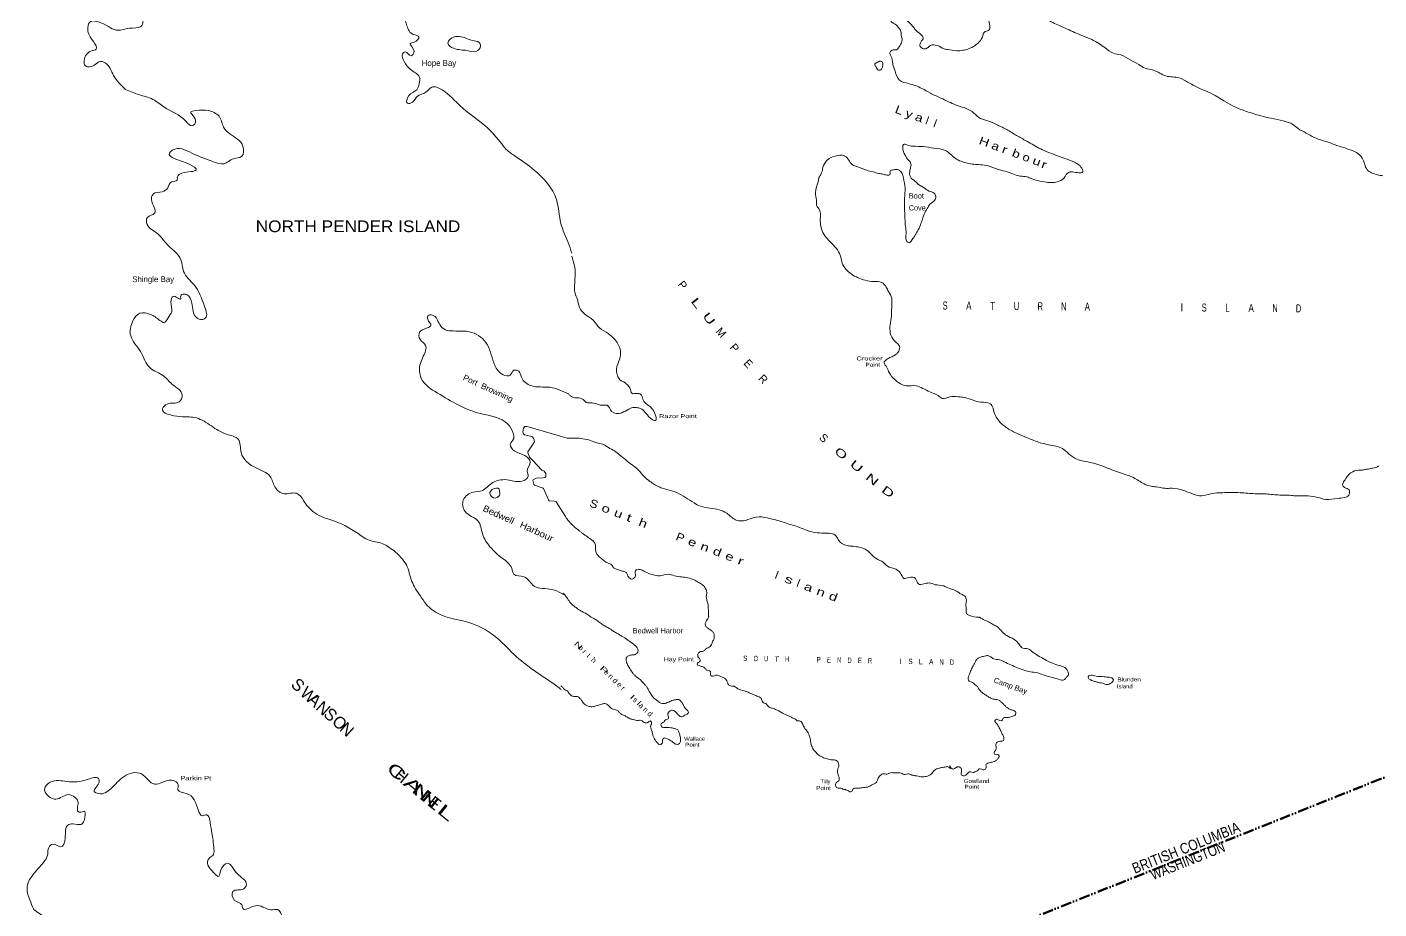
# Model space of a CAD drawing. Header units: feet. Extents: x -611393 to -485084, y 372822 to 560047.
# Drawn here: x -568080 to -517409, y 454977 to 488031 of the extents above; entities that cross this region are included whole.
import ezdxf
from ezdxf.enums import TextEntityAlignment as Align

# ---------------------------------------------------------------- set-up
doc = ezdxf.new("R2010")
doc.units = ezdxf.units.FT
doc.header["$LTSCALE"] = 80
doc.linetypes.add('DASH_DOUBLE_DOT', pattern=[9.2, 5, -1.2, 0.3, -1.2, 0.3, -1.2])
doc.layers.add('10', color=7, linetype='DASH_DOUBLE_DOT', lineweight=70)
doc.layers.add('39', color=7, linetype='Continuous', lineweight=13)
doc.layers.add('41', color=7, linetype='Continuous')
doc.layers.add('42', color=7, linetype='Continuous')

msp = doc.modelspace()

# ---------------------------------------------------------------- linework, layer by layer
at = {"layer": '10'}
for p, q in [((-517686.48, 459713.24), (-503885.72, 465219.17)), ((-548455.07, 447424.4), (-517686.48, 459713.24))]:
    msp.add_line(p, q, dxfattribs=at)
at = {"layer": '39'}
msp.add_lwpolyline([(-547830.93, 472628), (-549340.13, 473059.77), (-549418.75, 473059.77), (-549477.72, 473000.75), (-549497.37, 472843.39), (-549476.84, 472788.8), (-549438.41, 472745.03), (-549212.36, 472695.86), (-549133.74, 472676.19), (-549084.6, 472597.5), (-549064.95, 472489.31), (-549310.64, 472115.57), (-549310.64, 472086.07), (-549241.85, 471909.03), (-549123.91, 471791), (-548779.94, 471427.1), (-548691.49, 471387.75), (-548632.52, 471299.24), (-548632.52, 471191.05), (-548668.57, 471150.97), (-548730.8, 471132.04), (-548996.15, 471122.2), (-549114.09, 471063.19), (-549122.8, 471030.64), (-549082.72, 470890.26), (-549064.95, 470866.48), (-548740.63, 470748.46), (-548722.01, 470729.82), (-548534.97, 470308.66), (-548504.76, 470276.36), (-548327.89, 470261.87), (-548249.23, 470237.02), (-547903.81, 469686.45)], dxfattribs=at)
for points in [[(-547659.34, 479555.22), (-547801.31, 479951.98), (-548068.39, 480671.35), (-548239.36, 481567.64), (-549066.97, 482671.35), (-549785.95, 483194.64), (-550120.2, 483447.32), (-550344.03, 483723.55), (-551001.04, 484407.36), (-551827.85, 485060.18), (-552519.86, 485676.57), (-552907.48, 485777.08), (-553130.8, 485585.42), (-553446.46, 485437.94), (-553636.51, 485211.65), (-553823.37, 485172.46), (-553776.15, 485460.85), (-553476.26, 485676.67), (-553379.14, 485913.13), (-553375.09, 486151.25), (-553717.08, 486446.61), (-553940.62, 486739.85), (-554003.54, 487021.7), (-553909.16, 487096.58), (-553683.03, 486956.42), (-553570.14, 487124.54), (-553717.67, 487407.91), (-553572.82, 487464.86), (-553391.67, 487665.79), (-553601.75, 487754.62), (-553841.63, 488082.18), (-554022.72, 488383.16), (-554183.48, 488386.04), (-554284.43, 488421.88), (-554322.11, 488694.77), (-554183.55, 488879.45), (-554196.29, 489126.38), (-554521.07, 489438.44), (-555028.23, 489974.95), (-555679.61, 490990.43), (-556500.41, 491498.53), (-557799.96, 491725.96), (-558338.64, 491403.82), (-558970.26, 491091.86), (-559341.1, 491183.57), (-559589.3, 491519.78), (-559792.59, 492008.32), (-559942.14, 492172.63), (-560254.34, 492229.26), (-560434.56, 492581.27), (-560893.85, 492946.79), (-561550.49, 493154.2), (-561914.9, 493126.69), (-562555.2, 493299.78), (-564441.88, 493342.06), (-564646.97, 493226.63), (-564678.71, 492852.89), (-565027.5, 492748.54), (-565445.71, 492543.35), (-565628.74, 492231.87), (-565329.78, 491894.75), (-564926.97, 491691.88), (-564950.39, 491309.48), (-565071.74, 491141.51), (-564968.11, 490765.35), (-564720.63, 490386.61), (-564321.72, 489954.13), (-563869.02, 489699.32), (-563770.81, 489501.9), (-563818.17, 489205.01), (-563686.55, 488981.47), (-563709.98, 488599.07), (-563812.45, 488047.95), (-564245.12, 487987.64), (-564669.62, 487910.17), (-565274.49, 488176.2), (-565739.56, 488201.54), (-565803.12, 487947.47), (-565590.94, 487484.29), (-565485.71, 487201.68), (-565664.55, 487136.82), (-565941.38, 486784.48), (-565894.08, 486579.47), (-565572.27, 486590.72), (-565383.67, 486731.97), (-565147.48, 486685.21), (-564833.91, 486211.71), (-564394.14, 485693.42)], [(-532953.19, 485009.69), (-533254.62, 485107.76), (-533830.84, 485370.3), (-534223.24, 485553.87), (-534539.98, 485727.55), (-535041.91, 485913.3), (-535376.53, 486037.13), (-535546.59, 486375.26), (-535633.76, 486644.79), (-535703.21, 486955.81), (-535743.62, 487040.3), (-535691, 487139.67), (-535538.47, 487178.47), (-535496.34, 487177.62), (-535427.56, 487243.2), (-535314.4, 487416.68), (-535285.68, 487583.47), (-535309.23, 487667.63), (-535346.19, 487919.42), (-535395.54, 487978.98), (-535485.81, 488097.94), (-535701.61, 488261.24), (-535673.75, 488386.21), (-535527.58, 488525.56), (-535360.27, 488463.64), (-535185.91, 488334.64), (-534937.44, 488120.47), (-534756.38, 487907.65), (-534565.86, 487744.85), (-534492.27, 487634.59), (-534579.97, 487468.97), (-534616.26, 487344.17), (-534475.6, 487215.84), (-534340.1, 487246.61), (-534220.24, 487336.27), (-533958.87, 487339.43), (-533716.93, 487217.44), (-533582.63, 487189.66), (-533229.61, 487140.78), (-533001.59, 487161.33), (-532815.19, 487207.82), (-532542.63, 487344.65), (-532344.87, 487533.18), (-532257.17, 487698.8), (-532212.28, 487831.79), (-532016.42, 487928.31), (-532003.68, 488137.26), (-532057.67, 488381.02), (-532052.85, 488615.24), (-532015.18, 488806.96), (-531960.66, 488998.35), (-531990.57, 489183.05), (-532029.26, 489351.19), (-531943.79, 489408.06), (-531709.42, 489328.07), (-531426.9, 489129.96), (-530992.37, 488945.56), (-530557.5, 488777.88), (-530316.08, 488630.81), (-529883.96, 488329.29), (-529383.24, 488084.99), (-529090.91, 487953.63), (-528539.46, 487716.69), (-528171.82, 487558.72), (-527905.12, 487411.14), (-527688.98, 487264.56), (-527364.67, 487048.89), (-527087.83, 486984.78), (-526729.13, 486801.89), (-526412.39, 486628.21), (-526170.8, 486489.49), (-525860.42, 486416.35), (-525392.88, 486197.82), (-524905.38, 486129.51), (-524580.05, 485964.03), (-524004.35, 485676.39), (-523653.56, 485518.76), (-523220.41, 485267.43), (-522870.49, 485067.98), (-522410.68, 484883.07), (-521841.17, 484704.34), (-521446.88, 484612.79), (-520993.77, 484511.7), (-520634.04, 484379), (-520443.18, 484232.93), (-520134.87, 484059.41), (-519834.81, 483894.43), (-519525.29, 483779.46), (-519240.53, 483690.1), (-518905.91, 483566.27), (-518570.94, 483459.17), (-518253.34, 483327.3), (-518038.41, 483122.18), (-517950.2, 482902.84), (-517845.32, 482674.8), (-517687.46, 482562.86)], [(-551682.52, 487635.2), (-551952.55, 487682.57), (-552225.19, 487576.86), (-552303.94, 487425.14), (-552095.59, 487234.26), (-551580.76, 487148.48), (-551234.15, 487125.26), (-551078.67, 487309.63), (-551135.44, 487455.27), (-551388.12, 487527.85), (-551682.52, 487635.2)], [(-536219.11, 486463.99), (-536267.94, 486548.65), (-536300.26, 486616.24), (-536299.4, 486658.07), (-536239.73, 486690.35), (-536171.46, 486730.83), (-536095.11, 486754.41), (-536020.14, 486711.08), (-536005.18, 486618.73), (-536014.82, 486560.34), (-536059.19, 486452.43), (-536161.16, 486412.63), (-536218.69, 486463.5)], [(-564394.14, 485693.42), (-563889.65, 485497.24), (-563359.49, 485317.61), (-562941.21, 485029.39), (-562112.52, 484487.13), (-561895.13, 484330.11), (-561792.29, 484404.83), (-561813.49, 484651.92), (-561945.68, 484841.44), (-561766.99, 484897.79), (-561284.56, 484897.66), (-560881.9, 484686.28), (-560711.15, 484274.89), (-560478.43, 484024.03), (-559986.88, 483564.36), (-560035.69, 483182.42), (-560341.88, 483094.32), (-560709.04, 482905.23), (-561071.85, 482971.27), (-561904.01, 483309.43), (-562630.08, 483416), (-562751.28, 483256.54), (-562584.37, 483117.44), (-561979.07, 482876.92), (-561737.02, 482676.93), (-561932.79, 482612.37), (-562280.85, 482550.55), (-562443.92, 482417.35), (-562454.55, 482289.94), (-562667.24, 482225.69), (-562806.37, 482007), (-563012.04, 481857.55), (-563343.47, 481778.41), (-563407.61, 481490.32), (-563277.73, 481164.73), (-563296.38, 481062.98), (-563570.03, 480897.74), (-563574.51, 480634.11), (-563165.99, 480269.5), (-562883.8, 479941.19), (-562310.68, 479301.41), (-562216.37, 478874.37), (-561818.77, 478365.34), (-561426.22, 477558.66), (-561399.89, 477115.83), (-561519.22, 477066.92), (-561729.59, 477138.74), (-561906.48, 477686.36), (-562078.96, 477995.69), (-562213.91, 478023.63), (-562316.6, 477957.41), (-562327.22, 477830), (-562436.35, 477882.99), (-562604.71, 477937.05), (-562684.33, 477734.3), (-562656.84, 477359.51), (-562796.12, 477132.31), (-562934.54, 476956.14), (-563102.46, 477035.71), (-563462.53, 477263.33), (-563851.16, 477304.32), (-564109.91, 477019.71), (-564195.6, 476459.78), (-563824.82, 475866.16), (-563471.26, 475255.84), (-562968.5, 474957.61), (-562635.41, 474636.89), (-562261.45, 474230.36), (-562375.63, 473985.7), (-562834.13, 473900.33), (-563006.24, 473733.27), (-562342.72, 473432.16), (-561725.78, 473378.59), (-561172.27, 473079.44), (-560601.97, 472771.49), (-560165.02, 472585.02), (-560055.1, 472081.14), (-559865.84, 471763), (-559522.98, 471518.67), (-558970.04, 471185.5), (-558790.4, 470799.47), (-558447.83, 470538.13), (-557982.03, 470555.32), (-557715.76, 470286.84), (-557558.75, 470062.84), (-556964.81, 469652.39), (-556560.84, 469517.55), (-555554.61, 468963.6), (-555320.02, 468823.29), (-554831.29, 468695.45), (-554336.86, 468405.87)], [(-538270.02, 482655.45), (-538250.58, 482780.59), (-538110.77, 483020.48), (-538016.36, 483102.28), (-537795.4, 483189.93), (-537558.61, 483227.05), (-537424.48, 483190.9), (-537284.17, 483045.83), (-537152.81, 482875.85), (-536943.88, 482788), (-536609.26, 482664.16), (-536366.11, 482600.73), (-536164.93, 482546.51), (-536005.35, 482518.22), (-535837.52, 482481.4), (-535744.49, 482496.28), (-535734.52, 482571.4), (-535733.31, 482629.95), (-535605.89, 482677.62), (-535411.92, 482682.12), (-535362.06, 482647.65), (-535263.87, 482503.43), (-535232.75, 482377.28), (-535173.27, 481991.15), (-535189.28, 481623.26), (-535195.83, 481305.39), (-535183.97, 481062.47), (-535172.81, 480786.1), (-535145.48, 480475.92), (-535132.42, 480291.56), (-535121.08, 480023.54), (-535021.52, 479946.24), (-534926.94, 480036.4), (-534840.1, 480160.2), (-534770.45, 480267.6), (-534709.23, 480375.17), (-534594.69, 480615.56), (-534522.98, 480823.34), (-534425.13, 481072.44), (-534311.28, 481279.38), (-534207.24, 481419.57), (-534095.98, 481501.03), (-534017.22, 481641.72), (-534081.18, 481810.37), (-534223.39, 481863.41), (-534423.37, 481976.19), (-534664.62, 482131.64), (-534805.27, 482259.97), (-534946.27, 482371.57), (-535001.12, 482573.5), (-534972.74, 482723.57), (-534952.27, 482898.9), (-534984.42, 482974.85), (-535091.55, 483094.15), (-535164.8, 483221.13), (-535229.45, 483356.32), (-535259.36, 483541.02), (-535232.19, 483632.53), (-535106.14, 483613.28), (-534871.08, 483566.75), (-534492.09, 483550.82), (-534097.11, 483492.73), (-533660.51, 483408.7), (-533436.46, 483236.87), (-533245.76, 483082.43), (-533011.91, 482977.35), (-532533.35, 482884.12), (-532280.92, 482862.34), (-531987.05, 482806.27), (-531585.36, 482664.37), (-531266.73, 482582.69), (-531007.42, 482485.47), (-530797.64, 482439.44), (-530553.98, 482401.11), (-530478.83, 482366.13), (-530202.5, 482276.94), (-529875.1, 482211.83), (-529681.48, 482199.6), (-529470.14, 482228.86), (-529214.43, 482366.02), (-529024.24, 482596.54), (-528956.66, 482603.56), (-528712.83, 482573.59), (-528509.92, 482603.02), (-528525.05, 482687), (-528822.69, 482969.09), (-529190.67, 483110.33), (-529609.04, 483260.94), (-530152.07, 483497.72), (-530668.79, 483784.18), (-531035.39, 483992.34), (-531410.08, 484217.39), (-531652.19, 484331.01), (-532036.33, 484506.04), (-532337.77, 484604.1), (-532661.21, 484861.61), (-532953.19, 485009.69)], [(-518154.79, 471427), (-518178.17, 471425.97), (-518458.46, 471322.77), (-518596.03, 471191.62), (-518709.19, 471018.14), (-518771.1, 470877.11), (-518697.33, 470775.22), (-518530.54, 470688.21), (-518543.1, 470487.62), (-518696.66, 470398.63), (-518967.15, 470362.18), (-519406.16, 470329.1), (-519708.11, 470402.07), (-520060.96, 470459.32), (-520541.41, 470460.53), (-520760.14, 470481.63), (-521122.45, 470488.86), (-521635.74, 470532.57), (-522048.61, 470540.81), (-522612.63, 470577.17), (-523185.76, 470580.23), (-523489.44, 470569.55), (-523785.55, 470516.88), (-524132.39, 470456.85), (-524450.68, 470555.25), (-524760.19, 470670.22), (-525163.26, 470745.2), (-525433.06, 470742.22), (-525760.63, 470798.96), (-525945.66, 470819.39), (-526213.56, 470908.42), (-526604.93, 471142.17), (-526989.76, 471283.74), (-527567.01, 471496.1), (-528178.14, 471700.76), (-528731.66, 471837.33), (-529022.78, 472027.24), (-529271.42, 472233.04), (-529791.07, 472377.3), (-530285.61, 472512.7), (-530711.89, 472688.57), (-531054.42, 472837.66), (-531420.85, 473054.18), (-531709.9, 473344.47), (-531839.02, 473623.2), (-531918.63, 473850.74), (-532068.4, 473945.78), (-532413.17, 473986.13), (-532689.68, 474066.96), (-533016.56, 474157.17), (-533184.74, 474177.26), (-533496.84, 474166.75), (-533776.1, 474113.74), (-533925.7, 474217.14), (-534243.12, 474357.37), (-534501.74, 474488.05), (-534752.62, 474585.11), (-535123.54, 474584.14), (-535407.78, 474698.6), (-535688.91, 474963.63), (-535786.75, 475124.58), (-535883.9, 475318.99), (-535948.03, 475479.27), (-535904.87, 475528.62), (-535776.41, 475626.48), (-535631.8, 475690.54), (-535503.68, 475771.67), (-535434.73, 475845.61), (-535372.13, 476020.09), (-535569.18, 476275.08), (-535723.41, 476562.68), (-535685.04, 477197.91), (-535667.48, 477641.08), (-535671.26, 477867.1), (-535792.48, 478120.57), (-535873.46, 478281.19), (-536046.79, 478460.38), (-536349.6, 478491.53), (-536660.5, 478539.57), (-537186.68, 478776.02), (-537524.04, 479176.06), (-537578.37, 479403.09), (-537905.07, 479911.71), (-538045.55, 480048.41), (-538218.01, 480269.42), (-538349.88, 480824.37), (-538408.85, 481235.59), (-538466.45, 481303.69), (-538495.33, 481538.58), (-538531.6, 481823.83), (-538421.36, 482265.15), (-538402.27, 482373.56), (-538305.79, 482555.74), (-538270.02, 482655.45)], [(-517687.46, 482562.86), (-517461.34, 482491.4), (-517268.24, 482454.08)], [(-547662.2, 479438.03), (-547659.34, 479428.45), (-547580.43, 479167.46), (-547536.25, 478856.95), (-547552.08, 478497.42), (-547557.25, 478246.47), (-547558.8, 478171.19), (-547464.24, 477851.3), (-547369.85, 477523.05), (-547164.54, 477259.54), (-546865.52, 477044.36), (-546618.6, 476754.91), (-546294.3, 476539.23), (-546037.74, 476308.17), (-545835.54, 475894.09), (-545875.79, 475576.89), (-545984.48, 475210.85), (-545955.26, 474992.69), (-545808.07, 474772.17), (-545707.82, 474728.33), (-545591.76, 474633.97), (-545484.8, 474506.31), (-545413.11, 474304.03), (-545202.46, 474299.83), (-545043.75, 474229.72), (-544980.3, 474035.98), (-544781.87, 473847.92), (-544560.06, 473567.34), (-544515.36, 473281.92), (-544781.89, 473437.87), (-544946.44, 473633.62), (-545154.68, 473754.93), (-545314.42, 473774.86), (-545526.45, 473712.14), (-545790.58, 473575.15), (-546168.89, 473624.54), (-546341.18, 473853.92), (-546509.69, 473857.28), (-546677.7, 473885.74), (-546904.16, 473940.46), (-547122.89, 473961.56), (-547280.22, 474098.6), (-547540.74, 474137.27), (-547707.88, 474207.55), (-547790, 474283.79)], [(-547790, 474283.79), (-548485.95, 474528.27), (-549195.82, 474592.02), (-549537.81, 474887.37), (-549652.22, 475127.62), (-549829.32, 475164.82), (-549967.74, 474988.65), (-550238.35, 475002), (-550545.63, 475347.77), (-550836.93, 476135.63), (-551413.23, 476588.31), (-552216.32, 476645.22), (-552401.88, 476682.57), (-552610.09, 476881.95), (-552883.38, 477235.63), (-553053.03, 477213.15), (-553063.81, 477077.23), (-552940.79, 476845.34), (-553086.22, 476754.36), (-553368.33, 476589.27), (-553347.57, 476316.68), (-553139.66, 476100.28), (-553196.21, 475761.01), (-553374.53, 475228.26), (-553304.6, 474861.21), (-552696.04, 474314.38), (-551084.08, 473545.42), (-550058.19, 473152.75), (-549860.9, 472808.94), (-549838.99, 472604.38), (-549969.52, 472394.05), (-549796.17, 472135.73), (-549418.17, 471967.34), (-549219, 471734.08), (-549334.92, 471387.37), (-549295.8, 471199.52), (-549536.03, 471008.16), (-550009.28, 471050.65), (-550620.21, 470959.5), (-551040.15, 470652.26), (-551354.23, 470598.33), (-551722.97, 470315.69), (-551662.8, 469872.25), (-551177.83, 469523.29), (-551008.39, 469035.36), (-550728.81, 468553.97), (-550253.89, 468111.61), (-549913.2, 467739.71), (-549832.2, 467525.59), (-549453.04, 467425.23), (-549069.61, 467078.09), (-548411.53, 466955.72), (-548041.69, 466804.48), (-547976.5, 466765.72)], [(-547830.93, 472628), (-547749.04, 472618.38), (-547597.2, 472623.72), (-547319.32, 472609.81), (-547025.45, 472553.73), (-546765.97, 472464.87), (-546673.8, 472437.93), (-546447.51, 472374.84), (-546347.77, 472305.9), (-546114.43, 472175.72), (-545915.14, 472029.48), (-545699.51, 471857.81), (-545459.13, 471660.54), (-545234.9, 471497.07), (-545004.15, 471241.42), (-544789.04, 471044.65), (-544672.8, 470958.65), (-544364.48, 470785.13), (-544272.49, 470749.82), (-543928.92, 470650.92), (-543719.65, 470579.8), (-543403.09, 470397.75), (-543078.44, 470198.8), (-542836.68, 470068.45), (-542492.42, 470003), (-542139.74, 469937.39), (-541855.84, 469806.2), (-541523.63, 469565.26), (-541280.14, 469518.56), (-541059.87, 469572.74), (-540746.04, 469666.9), (-540333.69, 469633.57), (-539964.67, 469542.53), (-539654.81, 469444.29), (-539127.25, 469274.77), (-538859.69, 469169.01), (-538532.63, 469087.17), (-538212.79, 469064.06), (-537751.44, 468954.43), (-537653.77, 468785.12), (-537345.81, 468594.87), (-537186.06, 468574.95), (-536925.37, 468544.64), (-536590.92, 468412.44), (-536259.92, 468112.95), (-535976.37, 467965.03), (-535769.34, 467785.16), (-535584.83, 467739.64), (-535343.93, 467567.47), (-535213.25, 467364.02), (-535018.59, 467401.98), (-534783.35, 467363.81), (-534669.53, 467160.7), (-534467.31, 467156.66), (-534272.65, 467194.62), (-534037.93, 467131.36), (-533752.14, 467092.19), (-533618.36, 467039.31), (-533401.01, 466951.29), (-533200.51, 466863.61), (-533092.53, 466786.14), (-532967.34, 466725.06), (-532877.24, 466597.74), (-532889.8, 466397.15), (-532877.43, 466179.32), (-532863.34, 466045.15), (-532780.28, 465984.91), (-532399.02, 465908.98)], [(-518154.79, 471427), (-518030.5, 471426.28), (-517910.6, 471449.05), (-517763.37, 471470.3), (-517593.37, 471514.32), (-517491.68, 471540.12), (-517414.27, 471579.58), (-517408.88, 471580.95)], [(-550372.3, 470606.28), (-550379.03, 470708.48), (-550641.61, 470696.17), (-550737.29, 470544.76), (-550520.05, 470379.23), (-550356.68, 470529.44), (-550372.3, 470606.28)], [(-547903.81, 469686.45), (-547836.86, 469582.41), (-547688.64, 469412.08), (-547556.24, 469292.28), (-547398.73, 469163.62), (-547315.85, 469095.02), (-547224.54, 469026.25), (-547124.81, 468957.31), (-546942.03, 468828.14), (-546817.71, 468725.24), (-546770.25, 468573.66), (-546771.63, 468506.74), (-546717.47, 468271.35), (-546585.42, 468134.82), (-546461.1, 468031.92), (-546302.9, 467936.71), (-546177.72, 467875.63), (-546079.19, 467748.14), (-545953.66, 467703.8), (-545811.46, 467650.75), (-545677.33, 467614.6), (-545594.28, 467554.36), (-545562.64, 467453.31), (-545513.29, 467393.75), (-545396.37, 467341.21), (-545319.5, 467389.88), (-545275.65, 467472.69), (-545282.52, 467548.15), (-545254.49, 467681.48), (-545085.63, 467694.85), (-544851.94, 467581.4), (-544634.25, 467510.11), (-544348.63, 467462.57), (-544052.34, 467523.61), (-543817.45, 467468.71), (-543548.69, 467421.51), (-543321.7, 467391.87), (-543053.97, 467294.48), (-542912.28, 467216.34), (-542762.51, 467121.3), (-542721.07, 467087), (-542631.14, 466951.31), (-542599.85, 466833.53), (-542619.8, 466683.3), (-542565.82, 466439.54), (-542551.38, 466322.09), (-542538.66, 466133.18)], [(-554336.86, 468405.87), (-553863.53, 467869.96), (-553653.95, 467253.71), (-553349.85, 466720.83), (-553120.87, 466394.66)], [(-547975.06, 466808.52), (-547879.62, 466687.8), (-547764.93, 466526.51), (-547616.71, 466356.19), (-547500.48, 466270.19), (-547472.15, 466254.66)], [(-553120.87, 466394.66), (-552900.52, 466189.17), (-551411.54, 465676.6), (-550472.94, 465140.06), (-549731.92, 464428.35), (-548177.31, 463293.07), (-548063.99, 463208.28)], [(-547148.17, 466061.07), (-547233.06, 466100.73), (-547305.05, 466142.19), (-547370.51, 466179.28), (-547453.42, 466222.92), (-547472.15, 466254.66)], [(-547148.17, 466061.07), (-547073.43, 466011.89), (-546931.99, 465915.9), (-546830.14, 465859.17), (-546704.53, 465779.7), (-546565.31, 465673.64), (-546429.76, 465585.87), (-546285.94, 465508.05), (-546178.28, 465439.06), (-546064.81, 465357.81), (-545922.93, 465284.07), (-545795.29, 465204.56), (-545695.42, 465149.89), (-545595.92, 465077.03), (-545498.36, 465008.25), (-545380.82, 464928.94), (-545287.58, 464846.09), (-545196.89, 464736.99), (-545181.05, 464621.34), (-545253.45, 464535.83), (-545312.68, 464502.66), (-545438.03, 464495.13), (-545511.07, 464478.42), (-545601.19, 464415.54), (-545628.9, 464343.27), (-545607.21, 464217.38), (-545537.68, 464060.16), (-545492.68, 463988.42), (-545373.06, 463811.95), (-545301.94, 463733.6), (-545234.45, 463675.56), (-545131, 463598.57), (-545024.08, 463493.18), (-544909.45, 463369.42), (-544842.49, 463285.08), (-544758.75, 463131.61), (-544684.38, 463014.76), (-544588.08, 462883.28), (-544488.62, 462808.39), (-544375.32, 462719.06), (-544279.16, 462680.66), (-544162, 462682.29), (-544092.8, 462709.19), (-544021.75, 462727.95), (-543954.24, 462771.07), (-543866.87, 462797.6), (-543751.24, 462823.54), (-543650.27, 462823.48), (-543576.81, 462761.26), (-543509.85, 462676.93), (-543477.13, 462597.35), (-543420.22, 462515.25), (-543347.05, 462438.88), (-543292.2, 462354.79), (-543340.3, 462272.83), (-543431.83, 462240.32), (-543519.89, 462179.42), (-543604.38, 462195.33), (-543735.08, 462323.46), (-543816.45, 462393.93), (-543930.89, 462426.64), (-544010.68, 462375.68), (-544060.71, 462297.81), (-544052.29, 462214.68), (-544033.62, 462139.43), (-544079.13, 462085.75), (-544150.1, 462071.02), (-544195.86, 462005.2), (-544245.2, 461961.71), (-544312.71, 461918.59), (-544270.79, 461794.3), (-544178.14, 461782.28), (-544069.1, 461782.05), (-543950.17, 461771.51), (-543861.68, 461753.5), (-543751.39, 461714.8), (-543687.37, 461685.16), (-543650.73, 461599.43), (-543606.83, 461473.08), (-543589.87, 461312.89), (-543608.14, 461208.06), (-543659.62, 461158.54), (-543770.72, 461156.79), (-543884.23, 461236.01), (-544027.77, 461327.99), (-544139.79, 461380.89), (-544208.5, 461378.26), (-544266.73, 461294.48), (-544262.31, 461213.46), (-544352.76, 461134.4), (-544454.32, 461205.28), (-544507.59, 461267.08), (-544573.98, 461379.72), (-544622.44, 461479.86)], [(-542531.04, 465921.25), (-542544.68, 465876), (-542592.17, 465824.38), (-542631.95, 465754.38), (-542653.28, 465698.17), (-542664.35, 465649.84), (-542633.68, 465568.28), (-542558.37, 465497.94), (-542468.72, 465437.42), (-542403.08, 465387.5), (-542344.24, 465301.31), (-542322.22, 465191.61), (-542331.76, 465118.97), (-542384.8, 464992.6), (-542429.27, 464890.33), (-542477.2, 464816.46), (-542548.83, 464769.37), (-542636.57, 464724.65), (-542712.88, 464645.29), (-542759.68, 464628.05), (-542840.58, 464621.63), (-542924.85, 464548.5), (-542944.2, 464490.23), (-542907.72, 464396.41), (-542876.12, 464361.36), (-542855.75, 464269.89), (-542897.02, 464226.23), (-542954.27, 464191), (-542949.73, 464116.04), (-542861.44, 464087.92), (-542755.24, 464047.29), (-542683.18, 464015.45), (-542612.19, 463931.04), (-542555.87, 463919.76), (-542467.87, 463877.48), (-542444.65, 463727.28), (-542362.34, 463703.33), (-542266.81, 463733.73), (-542160.03, 463721.41), (-542053.99, 463672.69), (-541991.9, 463647.13), (-541937.81, 463625.78), (-541876.34, 463569.89), (-541829.65, 463481.92), (-541775.45, 463365.48), (-541709.41, 463335.79), (-541626.69, 463332.07), (-541456.79, 463245.61), (-541434.91, 463228.97), (-541334.72, 463190.49), (-541164.12, 463138.41), (-541019.85, 463082.83), (-540893.66, 463031.67), (-540767.59, 462974.44), (-540687.59, 462936.37), (-540599.34, 462906.23), (-540569.64, 462877.29), (-540538.85, 462801.8), (-540502.01, 462726.18), (-540436.09, 462690.42), (-540352.17, 462646.2), (-540316.97, 462588.83), (-540205.4, 462513.69), (-540151.15, 462500.43), (-539988.79, 462440.43), (-539902.77, 462400.22), (-539781.06, 462326.89), (-539689.23, 462274.42), (-539567.04, 462225.36), (-539458.93, 462178.62), (-539345.1, 462115.58), (-539267.03, 462081.6), (-539215.53, 462031.98), (-539130.75, 462030.23), (-539023.54, 461938.99), (-538957.97, 461785.9), (-538883.27, 461685.22), (-538832.05, 461621.44), (-538745.21, 461421.37), (-538721.01, 461319.71), (-538697.46, 461185.69), (-538636.46, 461006.39), (-538508.6, 460837.85), (-538367.69, 460715.57), (-538267.74, 460664.95), (-538085.32, 460598.47), (-537994.85, 460578.39), (-537874.03, 460561.74), (-537793.33, 460558.05), (-537693.5, 460501.36), (-537660.82, 460419.76), (-537656.64, 460326.61), (-537695.34, 460210.06), (-537707.02, 460131.39)], [(-542531.04, 465921.25), (-542535.72, 465951.22), (-542539.99, 465991.71), (-542542.12, 466039.66), (-542543.18, 466080.16), (-542543.18, 466114.25), (-542538.66, 466133.25)], [(-531387.9, 462558.44), (-531471.08, 462639.07), (-531575.99, 462744.42), (-531657.52, 462806.79), (-531822.55, 462834.48), (-531996.9, 462900.79), (-532110.61, 462969.9), (-532214.23, 463038.81), (-532315.58, 463119.81), (-532414.14, 463239.19), (-532472.91, 463329.42), (-532540.56, 463379.37), (-532611.92, 463445.59), (-532671.78, 463481.22), (-532766, 463515.53), (-532804.54, 463607.37), (-532775.77, 463732.22), (-532715.98, 463892.85), (-532638.16, 464047.03), (-532543.69, 464225.15), (-532478.87, 464335.09), (-532372.48, 464403.71), (-532230.33, 464443.27), (-532070.21, 464472.34), (-531962.15, 464423.58), (-531852.51, 464352.53), (-531625.11, 464313.44), (-531450.93, 464239.03), (-531204.89, 464122.68), (-530950.53, 464018.3), (-530677.93, 463917.58), (-530475, 463866.86), (-530205.21, 463826.9), (-530000.74, 463751.87), (-529793.93, 463692.98), (-529603.11, 463642.51), (-529420.49, 463586.14), (-529194.53, 463575.41), (-529126.25, 463656.96), (-529049.68, 463748.45), (-529059.84, 463845.77), (-529187.49, 464024.43), (-529377.87, 464097.14), (-529648.7, 464185.68), (-529936.59, 464329.2), (-530178.14, 464467.71), (-530385.38, 464605.52), (-530560.77, 464720.42), (-530805.89, 464782.12), (-530912.28, 464913.8), (-531032.88, 465041.73), (-531298.41, 465192.88), (-531495.55, 465330.48), (-531626.04, 465468.73), (-531711.21, 465551.42), (-531857.13, 465625.24), (-532016.66, 465725.65), (-532122.7, 465774.37), (-532214.74, 465816.73), (-532324.58, 465877.67), (-532341.37, 465885.51)], [(-532399.02, 465908.98), (-532386.09, 465906.1), (-532367.41, 465898.92), (-532348.73, 465890.3), (-532341.37, 465885.51)], [(-527706.28, 463674.21), (-527609.43, 463670.19), (-527518.72, 463662.24), (-527422.32, 463635.98), (-527361.13, 463565.93), (-527401.11, 463485.82), (-527481.14, 463422.73), (-527649.29, 463395.85), (-527761.51, 463438.63), (-527878.26, 463457.22), (-528008.9, 463488.24), (-528135.41, 463523.22), (-528237.38, 463573.88), (-528304.54, 463648.1), (-528287.13, 463710.46), (-528211.79, 463741.28), (-528105.09, 463724.92), (-528002.55, 463702.57), (-527704.09, 463682.25)], [(-544622.44, 461479.86), (-544653.94, 461620.11), (-544688.2, 461724.01), (-544706.55, 461815.43), (-544678.47, 461905.9), (-544675.11, 461972.6), (-544728.55, 462026.3), (-544810.47, 461969.32), (-544945.79, 461968.06), (-545029.51, 462022.39), (-545099.59, 462052.16), (-545225.07, 462038.56), (-545311.41, 462062.6), (-545442.01, 462095.64), (-545576.03, 462159.1), (-545695.83, 462226.32), (-545825.85, 462287.67), (-545899.03, 462364.04), (-545940.44, 462413.46), (-546111.12, 462461.49), (-546254.5, 462561.56), (-546347.61, 462650.48), (-546423.87, 462674.31), (-546537.44, 462650.35), (-546758.76, 462590.17), (-546896.72, 462558.62), (-547045.76, 462577.88), (-547153.87, 462624.62), (-547260.67, 462736.08), (-547329.32, 462836.63), (-547464.58, 462938.56), (-547581.57, 462945.02), (-547637.89, 462956.3), (-547745.3, 463037.42), (-547838, 463146.56), (-547897.91, 463180.17), (-547969.39, 463240.32), (-548044.63, 463314.71), (-548076.48, 463337.62)], [(-537707.02, 460131.39), (-537692.63, 460044.09), (-537661.8, 459970.62), (-537637.84, 459856.83), (-537651.59, 459776.18), (-537731.33, 459727.24), (-537764.56, 459681.39), (-537753.21, 459543.58), (-537640.9, 459504.84), (-537532.07, 459494.51), (-537462.23, 459452.6), (-537421.82, 459453.79), (-537389.73, 459443.01), (-537319.65, 459413.24), (-537241.87, 459365.1), (-537168.83, 459381.81), (-537122.71, 459465.83), (-536966.47, 459503.07), (-536782.37, 459519.51), (-536671.11, 459529.36), (-536490.31, 459582.28), (-536412.59, 459631.26), (-536357.64, 459652.38), (-536257.51, 459711.01), (-536207.07, 459809.11), (-536127.42, 459953.14), (-536002.58, 460035.54), (-535851.15, 460034.44), (-535710.85, 460082.13), (-535563.58, 460075.05), (-535426.24, 460076.26), (-535313.24, 460071.91), (-535167.03, 460012.24), (-535071.42, 460046.69), (-534916.93, 459996.97), (-534786.18, 459972.01), (-534576.94, 459933.3), (-534419.37, 459936.12), (-534336.2, 459954.64), (-534226.1, 460007), (-534120.91, 460116.11), (-534034.38, 460201.32), (-533944.71, 460241.96), (-533802.72, 460273.43), (-533642.56, 460304.52), (-533535.74, 460294.22), (-533474.18, 460242.37), (-533494.1, 460356.08), (-533449.39, 460270.19), (-533367.57, 460221.96), (-533279.87, 460264.67), (-533145.84, 460302.37), (-533058.61, 460221.66), (-533054.11, 460144.69), (-533053.13, 459992.92), (-532897.74, 459987.69), (-532792.63, 460092.76), (-532705.35, 460115.24), (-532621.14, 460085.18), (-532525.29, 460131.76), (-532445.83, 460166.54), (-532400.16, 460228.31), (-532309.57, 460214.31), (-532215.15, 460190.1), (-532132.69, 460273.38), (-532140.75, 460374.71), (-532034.23, 460449.39), (-531910.37, 460483.26), (-531747.54, 460546.67), (-531679.33, 460624.17), (-531643.06, 460720.53), (-531723.03, 460760.62), (-531795.65, 460764.15), (-531837.19, 460807.49), (-531763.52, 460955.69), (-531759.22, 461068.9), (-531746.31, 461208.24), (-531613.96, 461262.16), (-531477.98, 461295.78), (-531473.89, 461398.88), (-531527.79, 461529.48), (-531583.88, 461652.03), (-531661.69, 461799.31), (-531743.86, 461930.49), (-531804.55, 462024.81), (-531738.74, 462084.15), (-531614.49, 462037.07), (-531539.64, 462043.62), (-531468.93, 462145.35), (-531347.61, 462152.97), (-531242.32, 462166.98), (-531096.01, 462212.52), (-531028.33, 462263.73), (-531057.98, 462395.85), (-531206.45, 462443.42), (-531310.36, 462498.17), (-531387.9, 462558.44)], [(-567858.58, 456254.79), (-567616.86, 456548.95), (-567304.15, 457028.5), (-567266, 457283.21), (-567111.59, 457408.08), (-566808.8, 457300.37), (-566650.79, 457638.02), (-566549.55, 458121.45), (-566362.6, 458169.1), (-566049.91, 458146.34), (-565909.97, 458416.22), (-565939.92, 458646.64), (-566016.62, 458613.99), (-566160.28, 458625.14), (-566182.49, 458812.84), (-566170.72, 459008.44), (-566278.24, 459155.15), (-566538.73, 459262.09), (-566998.52, 459091.73), (-567375.42, 459319.99), (-567423.73, 459465.61), (-567207.8, 459725.58), (-566581.14, 459756.66), (-565784.44, 459835.71), (-565403.23, 459862.78), (-565371.41, 459743), (-565563.68, 459380.43), (-565404.26, 459300.89), (-564935.87, 459479.61), (-564445.67, 459947.39), (-563792.63, 460037.58), (-563291.44, 459653.79), (-563019.61, 459716.92), (-562595.24, 459794.28), (-562420.05, 459646.34), (-562423.51, 459442.07), (-562112.69, 459308.67), (-561649.94, 458653.14), (-561517.62, 458471.93), (-561347.88, 458502.87), (-561217.28, 458219.53), (-561147.77, 457826.62), (-561073.26, 457229.3), (-561093.77, 457016.83), (-561231.12, 456900.15), (-561319.31, 456688.93), (-561154.74, 456413.47), (-560896.11, 456195.89), (-560824.85, 456407.43), (-560574.66, 456692.31), (-560208.81, 456311), (-559860.59, 455887.44), (-559956.23, 455735.95), (-560364.11, 455632.75), (-560302.05, 455299.57), (-560034.11, 455132.9), (-559993.97, 455004.46), (-559510.1, 455097.76), (-559240.15, 455050.24), (-558937.36, 454942.53), (-558691.77, 454955.05), (-558501.97, 454670.62), (-558348.3, 454250.63), (-558210.55, 453890.53), (-557996.49, 454039.85), (-557802.66, 453993.73), (-557642.55, 453454.43), (-557642.87, 452935.1), (-557878.16, 452530.76), (-558217.4, 451983.58), (-558238.34, 451745.58), (-558418.85, 451578.62), (-558534.83, 451725.48), (-558679.34, 451685.56), (-558882.52, 451178.46), (-558993.52, 450618.59), (-559075.84, 450254.01), (-559055.78, 449938.63), (-559433, 449647.57), (-559799.45, 449492.52), (-560100.97, 449174.53), (-560267.15, 448854.05), (-560220.29, 448623.32), (-560138.29, 448468.57), (-560029.48, 448398.47), (-559760.24, 448308.4), (-559594.09, 448126.56), (-559615.32, 447871.54), (-560079.97, 447914.11)], [(-567838.26, 454976.74), (-567976.07, 455321.04), (-568079.13, 455731.59), (-568015.03, 456019.88), (-567858.58, 456254.79)], [(-560079.97, 447914.11), (-560432.64, 448073.82), (-560530.98, 448262.93), (-560560.5, 448518.88), (-560675.62, 448716.81), (-560997.33, 448705.68), (-561354.61, 448593.03), (-561530.37, 448706.93), (-561542.83, 448971.09), (-561565.9, 449107.73), (-561743.68, 449102.47), (-562131.63, 449177.69), (-562868.51, 449633.91), (-563715.76, 450568.92), (-564424.53, 451186.39), (-565086.55, 452066.92), (-565484.94, 452525.45), (-565816.67, 452923.16), (-566023.65, 453693.19), (-566246.85, 454003.77), (-566991.76, 454485.68), (-567821.4, 454960.63), (-567838.26, 454976.74)]]:
    msp.add_spline(points, degree=3, dxfattribs=at)

# ---------------------------------------------------------------- texts
at = {"layer": '10'}
for s, width, p in [('BRITISH COLUMBIA', 0.85, (-526560.23, 456291.76)), ('WASHINGTON', 0.8, (-525875.57, 456055.47))]:
    msp.add_text(s, height=400, rotation=21.772, dxfattribs=dict(at, width=width)).set_placement(p)
at = {"layer": '41'}
for s, p in [('Hope Bay', (-551994.74, 486572.8)), ('Shingle Bay', (-562568.48, 478470.38))]:
    msp.add_text(s, height=220, dxfattribs=at).set_placement(p, align=Align.RIGHT)
for s, height, rotation, width, p in [('L', 300, 339.605, 1.25, (-535575.56, 484827.44)), ('y', 300, 339.605, 1.3, (-535188.82, 484683.65)), ('a', 300, 339.605, 1.3, (-534828.66, 484549.74)), ('H', 300, 339.605, 1.3, (-532430.76, 483658.22)), ('a', 300, 339.605, 1.3, (-531964.32, 483484.8)), ('r', 300, 339.605, 1.35, (-531568.72, 483337.72)), ('b', 300, 339.605, 1.3, (-531190.85, 483197.22)), ('o', 300, 339.605, 1.2, (-530799.69, 483051.79)), ('u', 300, 339.605, 1.35, (-530426.23, 482912.95)), ('r', 300, 339.605, 1.35, (-530090.01, 482772.44)), ('L', 300, 308.164, 1.8, (-543221.82, 477753.07)), ('U', 300, 308.164, 1.6, (-542781.5, 477192.79)), ('O', 300, 320.164, 1.5, (-537844.88, 472087.12)), ('U', 300, 320.164, 1.65, (-537268.67, 471606.42)), ('N', 300, 320.164, 1.65, (-536681.58, 471116.64)), ('D', 300, 323.174, 1.6, (-536085.59, 470630.5)), ('Camp Bay', 200, 340.074, 1.05, (-531870.79, 463474.09))]:
    msp.add_text(s, height=height, rotation=rotation, dxfattribs=dict(at, width=width)).set_placement(p)
for s, rotation, p in [('l', 339.605, (-534433.07, 484402.66)), ('l', 339.605, (-534134.9, 484291.81)), ('P', 308.164, (-543708.86, 478372.78)), ('M', 311.174, (-542289.33, 476608.02)), ('P', 311.174, (-541764.2, 476007.63)), ('E', 312.504, (-541245.29, 475414.35)), ('R', 314.164, (-540695.9, 474836.32)), ('S', 317.175, (-538416.58, 472608.71))]:
    msp.add_text(s, height=300, rotation=rotation, dxfattribs=at).set_placement(p)
for s, p in [('Boot', (-535031.71, 481605.27)), ('Bedwell Harbor', (-545381.98, 465306.88))]:
    msp.add_text(s, height=200, dxfattribs=at).set_placement(p)
at = {"layer": '41', "width": 0.85}
msp.add_text('Cove', height=200, dxfattribs=at).set_placement((-535031.71, 481157.05))
at = {"layer": '41'}
for s, height, width, p in [('Port  Browning', 220, 1.05, (-549920.74, 473969.39)), ('Bedwell', 242, 1.1, (-549889.17, 469387.08)), ('Harbour', 242, 1.15, (-548414.93, 468732.97))]:
    msp.add_text(s, height=height, rotation=335.339, dxfattribs=dict(at, width=width)).set_placement(p, align=Align.RIGHT)
for s, rotation, p in [('S', 317.051, (-558074.91, 463212.02)), ('W', 317.051, (-557671.86, 462832.51)), ('A', 317.051, (-557451.88, 462636.67)), ('N', 318.126, (-557126.76, 462335.02)), ('S', 318.126, (-556850.61, 462093.54)), ('O', 318.126, (-556511.62, 461790.48)), ('N', 318.126, (-556240.01, 461538.84)), ('H', 320.396, (-554188.15, 459791.9)), ('E', 321.118, (-552944.6, 458769.19))]:
    msp.add_text(s, height=450, rotation=rotation, dxfattribs=at).set_placement(p, align=Align.CENTER)
for s, rotation, width, p in [('C', 319.776, 1.6, (-554373.59, 459948.2)), ('A', 320.396, 1.75, (-553745.78, 459425.87)), ('N', 320.396, 1.65, (-553419.85, 459159.66)), ('N', 320.396, 1.65, (-553136.94, 458922.15)), ('L', 321.118, 1.85, (-552509.05, 458417.98))]:
    msp.add_text(s, height=450, rotation=rotation, dxfattribs=dict(at, width=width)).set_placement(p, align=Align.CENTER)
at = {"layer": '42', "width": 1.1}
msp.add_text('NORTH PENDER ISLAND', height=438.5, dxfattribs=at).set_placement((-551839.35, 480344.13), align=Align.RIGHT)
at = {"layer": '42'}
for s, height, rotation, width, p in [('S', 300, 359.543, 0.7, (-533764.62, 477444.87)), ('A', 300, 359.543, 0.75, (-532881.19, 477437.82)), ('T', 300, 359.543, 0.8, (-531988.31, 477430.69)), ('U', 300, 359.543, 0.65, (-531095.43, 477423.56)), ('R', 300, 359.543, 0.65, (-530207.27, 477416.47)), ('N', 300, 359.543, 0.65, (-529323.84, 477409.42)), ('A', 300, 359.543, 0.75, (-528440.4, 477402.36)), ('I', 300, 359.543, 0.9, (-524847.61, 477373.68)), ('S', 300, 359.543, 0.7, (-524053.93, 477367.34)), ('L', 300, 359.543, 0.75, (-523170.5, 477360.29)), ('A', 300, 359.543, 0.75, (-522301.24, 477353.35)), ('N', 300, 359.543, 0.65, (-521408.36, 477346.22)), ('D', 300, 359.543, 0.65, (-520524.93, 477339.17)), ('S', 300, 338.816, 1.15, (-547029.73, 470074.39)), ('o', 300, 338.816, 1.4, (-546578.94, 469899.69)), ('u', 300, 338.816, 1.4, (-546110.53, 469718.15)), ('t', 300, 338.816, 1.55, (-545646.52, 469538.32)), ('h', 300, 338.816, 1.4, (-545186.92, 469360.19)), ('P', 300, 338.816, 1.15, (-543790.49, 468818.99)), ('e', 300, 338.816, 1.4, (-543339.7, 468644.28)), ('n', 300, 338.816, 1.4, (-542871.29, 468462.75)), ('d', 300, 338.816, 1.4, (-542407.28, 468282.91)), ('e', 300, 338.816, 1.4, (-541943.26, 468103.08)), ('r', 300, 338.816, 1.55, (-541474.85, 467921.55)), ('s', 300, 338.816, 1.5, (-539715.73, 467239.78)), ('a', 300, 338.816, 1.4, (-538985.96, 466956.95)), ('n', 300, 338.816, 1.4, (-538521.94, 466777.12)), ('d', 300, 338.816, 1.4, (-538057.93, 466597.29)), ('N', 200, 316.314, 1.65, (-547597.81, 464895.46)), ('S', 200, 358.926, 0.7, (-541239.12, 464273.15)), ('O', 200, 358.926, 0.65, (-540850.21, 464265.86)), ('U', 200, 358.926, 0.65, (-540455, 464258.45)), ('T', 200, 358.926, 0.85, (-540062.94, 464251.1)), ('H', 200, 358.926, 0.6, (-539667.73, 464243.68)), ('P', 200, 358.926, 0.7, (-538488.41, 464221.57)), ('E', 200, 358.926, 0.7, (-538099.49, 464214.27)), ('N', 200, 358.926, 0.65, (-537720.03, 464207.16)), ('D', 200, 358.926, 0.65, (-537331.12, 464199.86)), ('E', 200, 358.926, 0.7, (-536942.21, 464192.57)), ('R', 200, 358.926, 0.65, (-536562.74, 464185.45)), ('I', 200, 358.926, 0.9, (-535373.97, 464163.16)), ('S', 200, 358.926, 0.7, (-535044.9, 464156.99)), ('L', 200, 358.926, 0.8, (-534655.99, 464149.7)), ('A', 200, 358.926, 0.75, (-534276.53, 464142.58)), ('N', 200, 358.926, 0.65, (-533881.32, 464135.17)), ('D', 200, 358.926, 0.65, (-533492.4, 464127.88)), ('P', 200, 316.314, 1.8, (-546636.36, 463977.14)), ('I', 200, 316.314, 1.85, (-545508.8, 462900.16)), ('l', 200, 316.314, 1.4, (-545242.61, 462645.91))]:
    msp.add_text(s, height=height, rotation=rotation, dxfattribs=dict(at, width=width)).set_placement(p)
for s, height, width, p in [('Crocker', 150, 1.4, (-536993.44, 475533.98)), ('Point', 150, 1.2, (-536654.32, 475297.73)), ('Razor Point', 150, 1.35, (-544386.1, 473372.67)), ('Hay Point', 150, 1.3, (-544214.67, 464258.4)), ('Blunden', 150, 1.2, (-527213.76, 463503.8)), ('Island', 150, 1.1, (-527229.95, 463245.06)), ('Wallace', 150, 1.1, (-543451.02, 461280.27)), ('Point', 150, 1.2, (-543418.11, 461056.49)), ('Parkin Pt', 165, 1.3, (-562337.1, 459799.5)), ('Point', 150, 1.2, (-538501.19, 459436.78)), ('Gowlland', 150, 1.15, (-532971.24, 459698.7)), ('Point', 150, 1.2, (-532945.85, 459480.39))]:
    msp.add_text(s, height=height, dxfattribs=dict(at, width=width)).set_placement(p)
for s, height, rotation, p in [('I', 300, 338.816, (-540082.83, 467382.05)), ('l', 300, 338.816, (-539264.95, 467065.07)), ('o', 200, 316.314, (-547443.07, 464747.66)), ('r', 200, 316.314, (-547279.23, 464591.17)), ('t', 200, 316.314, (-547119.94, 464439.02)), ('h', 200, 316.314, (-546960.64, 464286.87)), ('e', 200, 316.314, (-546481.63, 463829.35)), ('n', 200, 316.314, (-546317.78, 463672.85)), ('d', 200, 316.314, (-546156.21, 463518.53)), ('e', 200, 316.314, (-545994.64, 463364.21)), ('r', 200, 316.314, (-545830.8, 463207.71)), ('s', 200, 316.314, (-545397.34, 462793.7)), ('a', 200, 316.314, (-545176.7, 462582.95)), ('n', 200, 316.314, (-545015.13, 462428.63)), ('d', 200, 316.314, (-544853.56, 462274.31)), ('Tilly', 150, 358.819, (-538340.43, 459686.36))]:
    msp.add_text(s, height=height, rotation=rotation, dxfattribs=at).set_placement(p)

doc.saveas('drawing.dxf')
